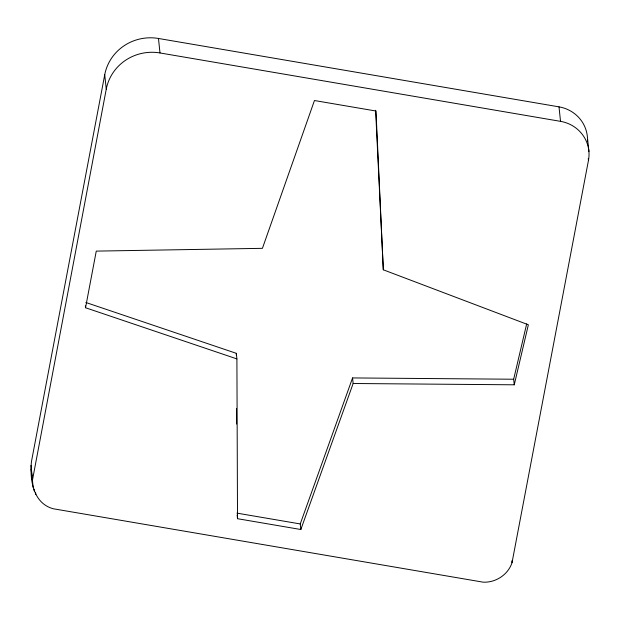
<?xml version="1.0" encoding="UTF-8"?>
<svg xmlns="http://www.w3.org/2000/svg" width="620" height="620" viewBox="0 0 620 620"><rect width="100%" height="100%" fill="white"/><g stroke="black" fill="none" stroke-linecap="round" stroke-linejoin="round"><path stroke-width="0.93" d="M588.279 158.534L588.473 160.347L512.019 562.689C508.113 574.693 495.643 582.823 483.127 582.164L53.243 508.757C32.86 503.207 29.675 479.4 31.457 461.59L104.733 74.71A46.182 44.655 -6 0 1 158.472 38.471L559.007 106.857A34.805 33.651 -6 0 1 587.411 137.074L588.93 151.567M32.581 483.639L32.519 479.849L106.252 89.195L104.733 74.71M237.514 518.7L236.902 358.903L85.537 307.745L96.263 251.115L262.423 248.333L314.456 100.525L375.976 111.026L383.315 269.808L528.364 324.779L514.251 384.803L353.144 383.501L300.839 529.511L237.514 518.7L237.119 514.988M514.251 384.803L513.67 379.231L526.675 323.896M300.839 529.511L300.251 523.939L352.563 377.929L513.67 379.231M106.252 89.195A46.182 44.655 -6 0 1 159.999 52.956L560.527 121.35A34.805 33.651 -6 0 1 588.473 160.347M236.925 513.128L300.251 523.939M85.87 302.483L236.321 353.33L236.902 358.903M31.062 469.146L31.915 475.61M559.007 106.857L560.527 121.35M511.825 560.875L512.019 562.689M383.315 269.808L375.612 110.267M352.563 377.929L353.144 383.501M158.472 38.471L159.999 52.956M85.343 305.885L85.537 307.745M35.588 492.683L35.774 494.496M34.03 489.211L34.224 491.025M31 465.357L32.519 479.849M32.101 477.423L33.147 487.382M236.321 353.33L236.328 355.268M236.53 408.534L236.584 424.034M587.52 139.717A34.805 33.651 -6 0 1 587.481 141.476"/></g></svg>
